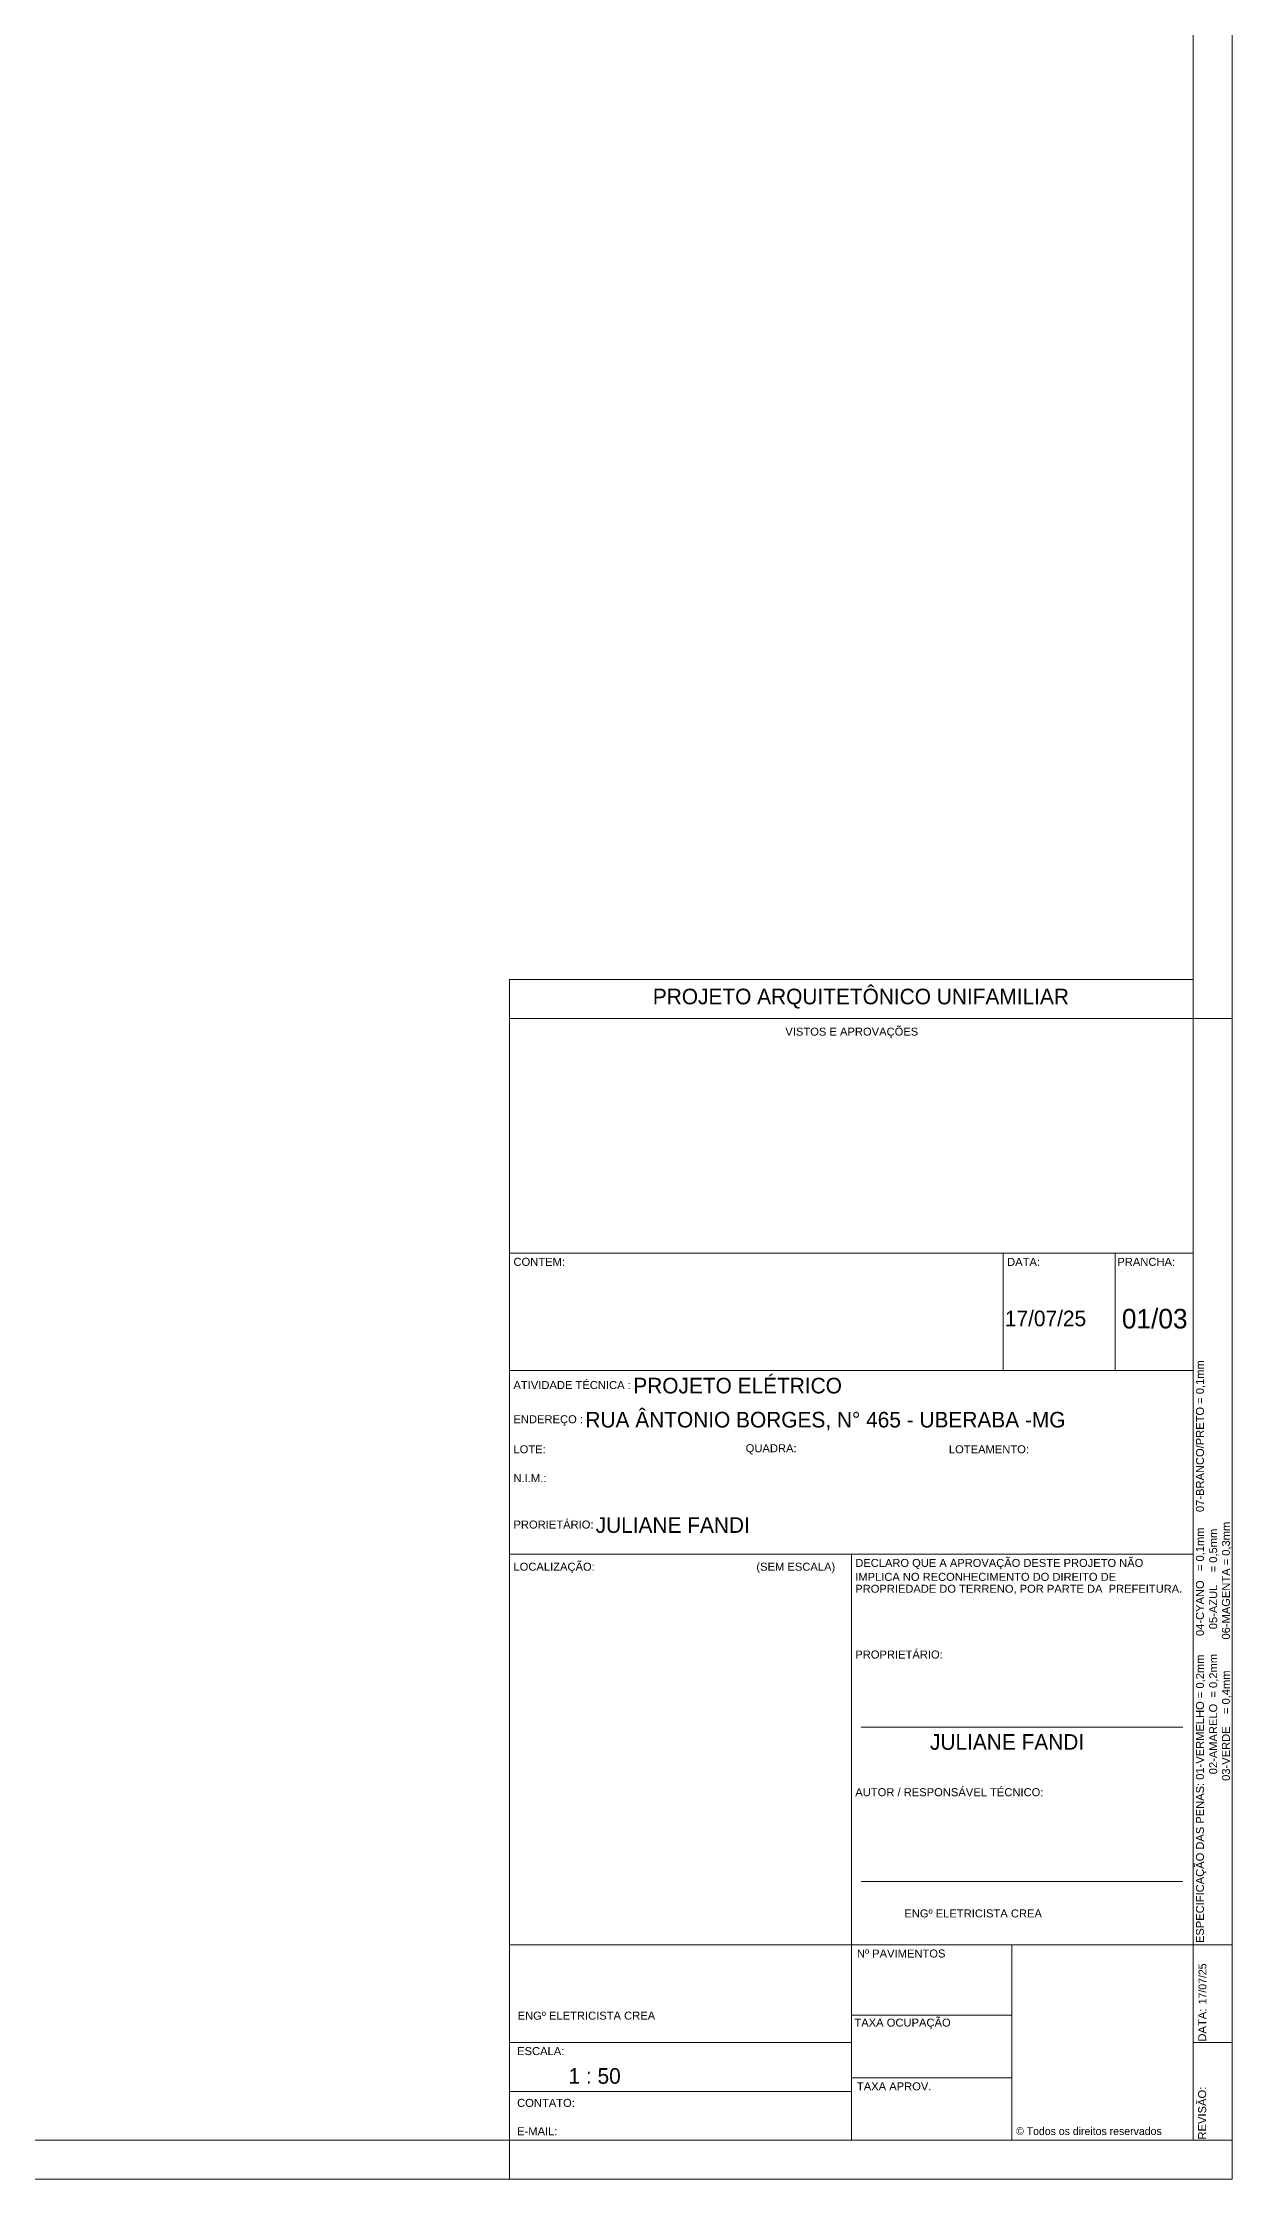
# Model space of a CAD drawing. Header units: millimetres. Extents: x -3501 to 2443, y -1417 to 2787.
# Drawn here: x 920 to 2443, y -1417 to 1316 of the extents above; entities that cross this region are included whole.
import ezdxf

# ---------------------------------------------------------------- set-up
doc = ezdxf.new("R2010")
doc.units = ezdxf.units.MM
doc.layers.add('PDF_Geometry', color=7, linetype='Continuous')
doc.layers.add('PDF_Text', color=7, linetype='Continuous')
doc.styles.add('PDF Arial', font='arial.ttf')
doc.styles.add('PDF Bahnschrift', font='bahnschrift.ttf')

msp = doc.modelspace()

# ---------------------------------------------------------------- linework, layer by layer
at = {"layer": 'PDF_Geometry', "lineweight": 9}
for points in [[(-3427, 2787.1), (2442.6, 2787.1), (2442.6, -1417.3), (-3500.9, -1417.3)], [(1517.7, -1417.3), (1517.7, 117.5), (2392.7, 117.5)], [(1517.7, 67.5), (2442.6, 67.5)], [(1955.2, -1367.4), (1955.2, -617.5)], [(1967.7, -838.9), (2379.5, -838.9)], [(1967.7, -1036.4), (2379.5, -1036.4)], [(2442.6, -1242.5), (2392.7, -1242.5)], [(1955.2, -1305), (1517.7, -1305)]]:
    msp.add_lwpolyline(points, dxfattribs=at)
at = {"layer": 'PDF_Geometry', "lineweight": 20}
for points in [[(2442.6, -1367.4), (-3376.9, -1367.4), (-3376.9, 2737.2), (2392.7, 2737.2), (2392.7, -1367.4)], [(1517.7, -232.6), (2392.7, -232.6)], [(2149.3, -232.6), (2149.3, -382.6)], [(2292.6, -232.6), (2292.6, -382.6)], [(1517.7, -382.6), (2392.7, -382.6)], [(1517.7, -617.5), (2392.7, -617.5)], [(1517.7, -1117.4), (2442.6, -1117.4)], [(2160.5, -1117.4), (2160.5, -1367.4)], [(1955.2, -1207.4), (2160.5, -1207.4)], [(1517.7, -1242.5), (1955.2, -1242.5)], [(1955.2, -1287.4), (2160.5, -1287.4)]]:
    msp.add_lwpolyline(points, dxfattribs=at)

# ---------------------------------------------------------------- texts
at = {"layer": 'PDF_Text', "attachment_point": 4}
for s, insert, char_height, style in [('PROJETO ARQUITETÔNICO UNIFAMILIAR', (1701, 93.1), 19.965, 'PDF Bahnschrift'), ('VISTOS E APROVAÇÕES', (1870.6, 49.3), 10.238, 'PDF Arial'), ('CONTEM:', (1522.6, -243.7), 10.24, 'PDF Arial'), ('DATA:', (2154.4, -243.7), 10.24, 'PDF Arial'), ('PRANCHA:', (2295.5, -243.7), 10.24, 'PDF Arial'), ('17/07/25', (2151.6, -316.2), 19.97, 'PDF Bahnschrift'), ('01/03', (2301.3, -316.5), 25.12, 'PDF Bahnschrift'), ('ATIVIDADE TÉCNICA :', (1522.6, -401.3), 10.238, 'PDF Arial'), ('RUA ÂNTONIO BORGES, N° 465 - UBERABA -MG', (1614.7, -447.4), 19.965, 'PDF Bahnschrift'), ('ENDEREÇO :', (1522.6, -446.6), 10.24, 'PDF Arial'), ('LOTE:', (1522.6, -483.5), 10.24, 'PDF Arial'), ('QUADRA:', (1819.8, -483.5), 10.24, 'PDF Arial'), ('LOTEAMENTO:', (2079.9, -483.5), 10.238, 'PDF Arial'), ('N.I.M.:', (1522.6, -520.3), 10.24, 'PDF Arial'), ('PRORIETÁRIO:', (1522.6, -579.8), 10.238, 'PDF Arial'), ('JULIANE FANDI', (1627.8, -580.5), 19.965, 'PDF Bahnschrift'), ('LOCALIZAÇÃO:', (1522.6, -635.2), 10.238, 'PDF Arial'), ('(SEM ESCALA)', (1833.5, -635.2), 10.238, 'PDF Arial'), ('DECLARO QUE A APROVAÇÃO DESTE PROJETO NÃO', (1960.1, -630.4), 10.192, 'PDF Arial'), ('IMPLICA NO RECONHECIMENTO DO DIREITO DE', (1960.1, -646.7), 10.192, 'PDF Arial'), ('PROPRIEDADE DO TERRENO, POR PARTE DA  PREFEITURA.', (1960.1, -662.8), 10.192, 'PDF Arial'), ('PROPRIETÁRIO:', (1960.1, -746.1), 10.238, 'PDF Arial'), ('JULIANE FANDI', (2055.7, -858), 19.965, 'PDF Bahnschrift'), ('AUTOR / RESPONSÁVEL TÉCNICO:', (1960.1, -922.2), 10.238, 'PDF Arial'), ('ENGº ELETRICISTA CREA', (2022.9, -1077.3), 10.238, 'PDF Arial'), ('Nº PAVIMENTOS', (1962.2, -1128.6), 10.238, 'PDF Arial'), ('ENGº ELETRICISTA CREA', (1527.9, -1208.1), 10.238, 'PDF Arial'), ('TAXA OCUPAÇÃO', (1959, -1218.5), 10.238, 'PDF Arial'), ('ESCALA:', (1527.3, -1253.4), 10.24, 'PDF Arial'), ('1 : 50', (1593.1, -1285.3), 19.97, 'PDF Bahnschrift'), ('TAXA APROV.', (1962.2, -1298.5), 10.238, 'PDF Arial'), ('CONTATO:', (1527.3, -1319.7), 10.24, 'PDF Arial'), ('E-MAIL:', (1527.3, -1355.9), 10.24, 'PDF Arial'), ('© Todos os direitos reservados', (2165.8, -1355.8), 10.064, 'PDF Bahnschrift')]:
    msp.add_mtext(s, dxfattribs=dict(at, insert=insert, char_height=char_height, style=style))
at = {"layer": 'PDF_Text', "attachment_point": 4, "rotation": 90}
for s, insert, char_height, style in [('ESPECIFICAÇÃO DAS PENAS: 01-VERMELHO = 0,2mm      04-CYANO   = 0,1mm     07-BRANCO/PRETO = 0,1mm', (2402.8, -1115.1), 10.192, 'PDF Arial'), ('02-AMARELO  = 0,2mm        05-AZUL    = 0,5mm', (2419.1, -899.2), 10.192, 'PDF Arial'), ('03-VERDE    = 0,4mm          06-MAGENTA = 0,3mm', (2435.4, -907.6), 10.192, 'PDF Arial'), ('17/07/25', (2404.5, -1193.6), 10.06, 'PDF Bahnschrift'), ('DATA:', (2404.1, -1241.2), 10.24, 'PDF Arial'), ('REVISÃO:', (2404.1, -1366.5), 10.24, 'PDF Arial')]:
    msp.add_mtext(s, dxfattribs=dict(at, insert=insert, char_height=char_height, style=style))
at = {"layer": 'PDF_Text', "insert": (1676, -402.1), "char_height": 19.965, "width": 344.302, "attachment_point": 4, "style": 'PDF Bahnschrift'}
msp.add_mtext('PROJETO ELÉTRICO', dxfattribs=at)

doc.saveas('drawing.dxf')
